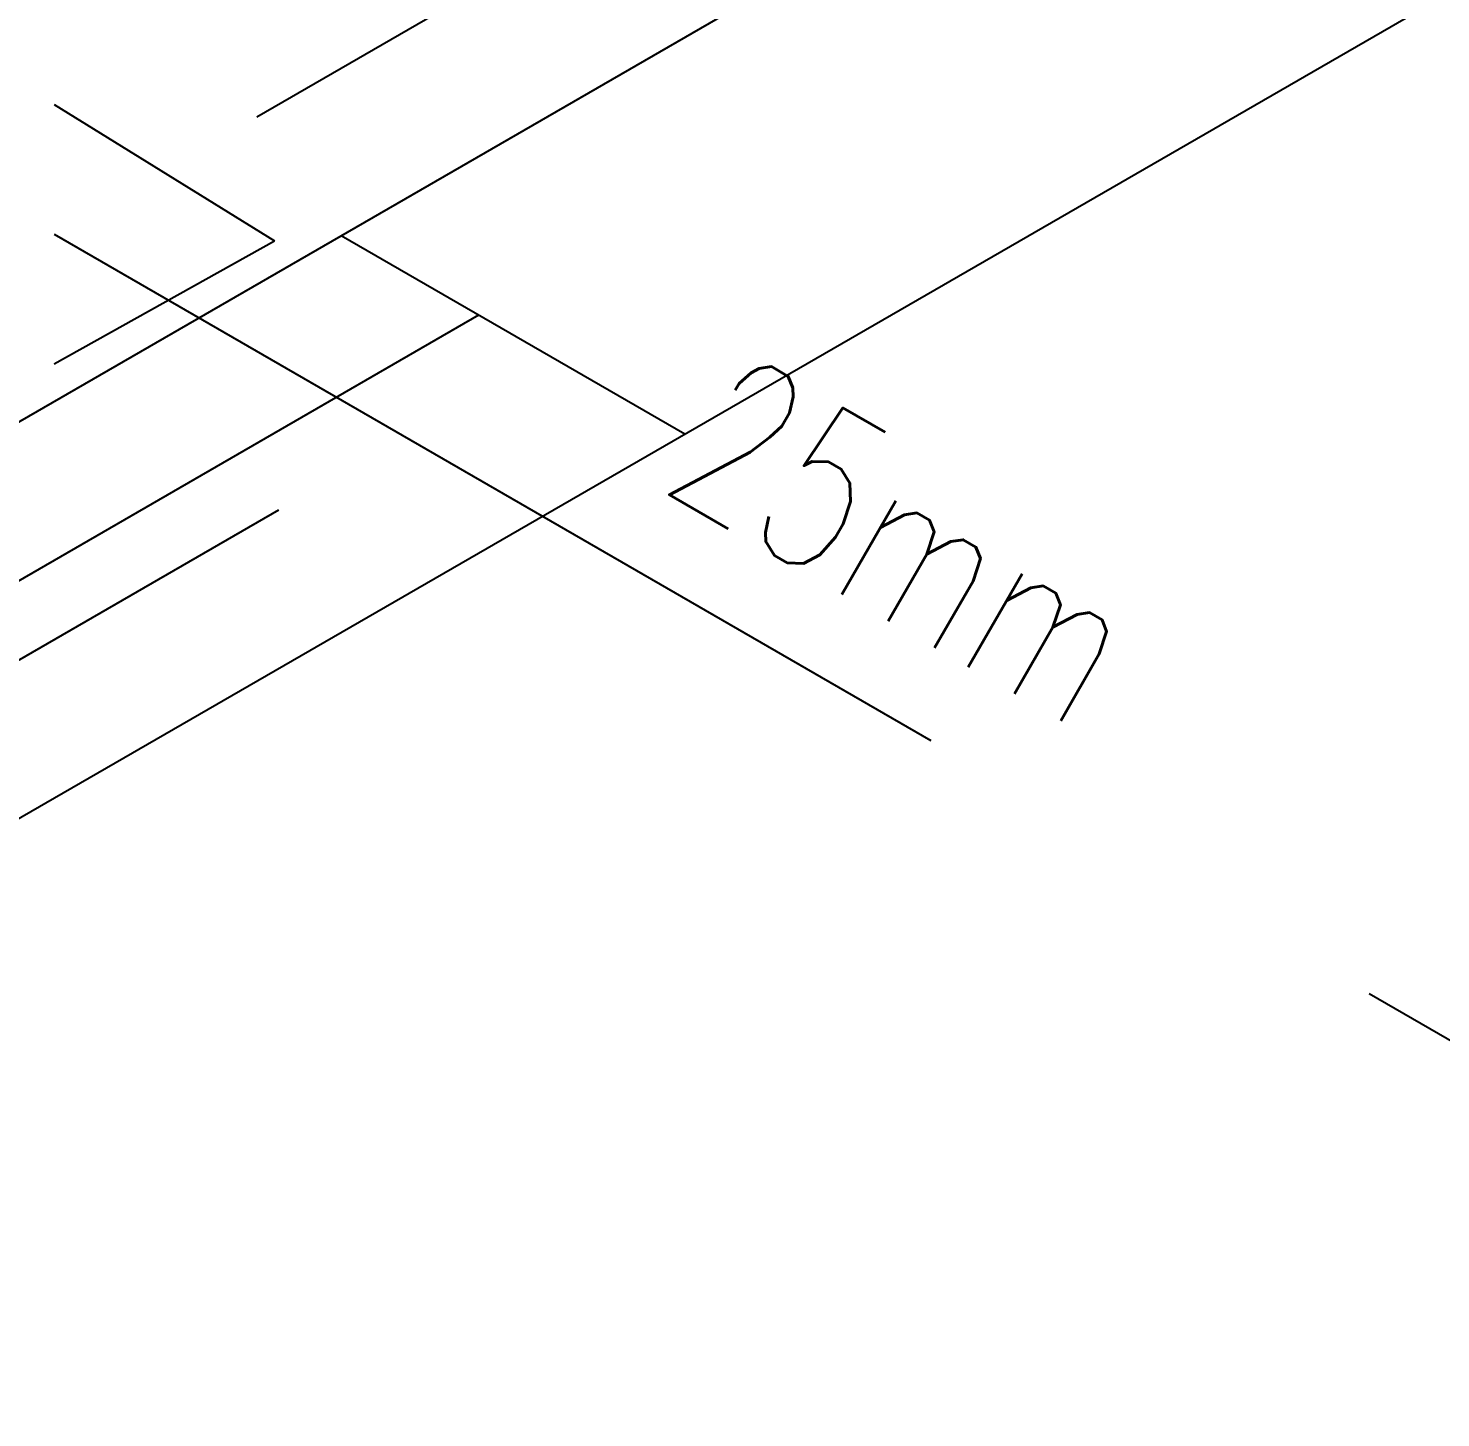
# Model space of a CAD drawing. Header units: millimetres. Extents: x 474.7 to 528.3, y 13.1 to 23.5.
# Drawn here: x 514.5647 to 515.0007, y 17.9993 to 18.4282 of the extents above; entities that cross this region are included whole.
import ezdxf

# ---------------------------------------------------------------- set-up
doc = ezdxf.new("R2010")
doc.units = ezdxf.units.MM
doc.header["$LTSCALE"] = 2.5
doc.linetypes.add('HIDDEN2', pattern=[0.1875, 0.125, -0.0625])
for name, color, linetype in [('I-AGUA FRIA', 5, 'Continuous'), ('I-ARQ', 8, 'Continuous'), ('I-CONEXAO', 1, 'Continuous'), ('I-NORMO_INST', 4, 'Continuous')]:
    doc.layers.add(name, color=color, linetype=linetype)
doc.styles.add('25', font='ROMANS.SHX', dxfattribs={"width": 0.7, "height": 0.05})

msp = doc.modelspace()

# ---------------------------------------------------------------- linework, layer by layer
at = {"layer": 'I-AGUA FRIA', "linetype": 'HIDDEN2'}
for p, q in [((514.90583, 18.55699, 5.21361), (514.57265, 18.36463, 5.21361)), ((514.57265, 18.36463, 5.21361), (515.0876, 18.06732, 5.21361))]:
    msp.add_line(p, q, dxfattribs=at)
at = {"layer": 'I-ARQ', "extrusion": (0, 0.816497, 0.57735)}
for p, q in [((514.89463, 18.49883, 20.22191), (514.03032, 17.99982, 20.92762)), ((515.0007, 18.4376, 20.30852), (511.72149, 16.54435, 22.98598))]:
    msp.add_line(p, q, dxfattribs=at)
at = {"layer": 'I-ARQ', "linetype": 'HIDDEN2', "extrusion": (0, 0.816497, 0.57735)}
for p, q in [((514.76735, 18.30288, 20.49904), (514.66129, 18.36411, 20.41244)), ((514.70371, 18.33962, 20.44708), (514.35016, 18.13549, 20.73575)), ((514.37137, 18.12325, 20.75308), (514.72493, 18.32737, 20.4644))]:
    msp.add_line(p, q, dxfattribs=at)
at = {"layer": 'I-CONEXAO'}
msp.add_line((514.57265, 18.32463, 5.21361), (514.6407, 18.36258, 5.21361), dxfattribs=at)
at = {"layer": 'I-CONEXAO', "elevation": 5.21361}
msp.add_lwpolyline([(514.57265, 18.40463), (514.6407, 18.36258)], dxfattribs=at)

# ---------------------------------------------------------------- texts
at = {"layer": 'I-NORMO_INST', "style": '25', "width": 0.7}
msp.add_text('25mm', height=0.05, rotation=330, dxfattribs=at).set_placement((514.75868, 18.28644, 5.21361))

doc.saveas('drawing.dxf')
